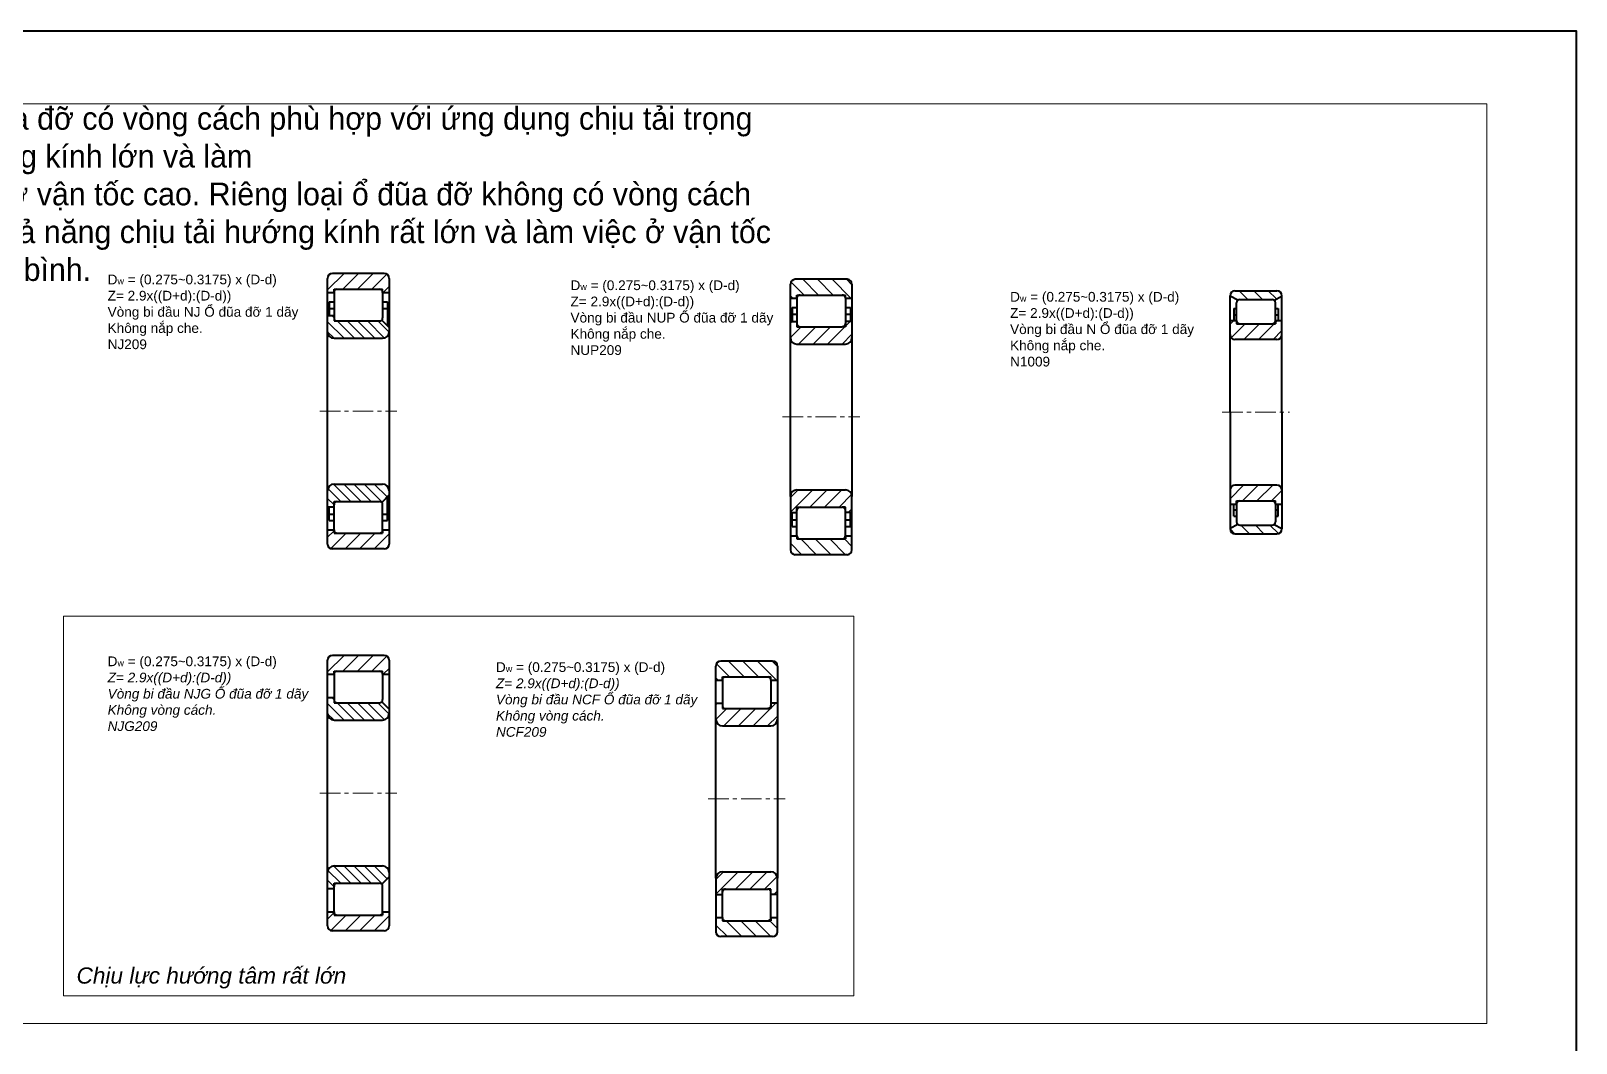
# Model space of a CAD drawing. Header units: millimetres. Extents: x -11382 to 23553, y -372 to 10786.
# Drawn here: x 6836.1 to 7313.2, y 4167.6 to 4480 of the extents above; entities that cross this region are included whole.
import ezdxf

# ---------------------------------------------------------------- set-up
doc = ezdxf.new("R2010")
doc.units = ezdxf.units.MM
doc.header["$LTSCALE"] = 0.2
doc.linetypes.add('CENTER', pattern=[50.8, 31.75, -6.35, 6.35, -6.35])
for name, color, linetype, lineweight in [('đường bao thấy', 7, 'Continuous', 40), ('đường mặt cắt', 160, 'Continuous', 15), ('đường nét tâm', 137, 'CENTER', 15)]:
    doc.layers.add(name, color=color, linetype=linetype, lineweight=lineweight)
doc.styles.add('nhat3', font='arial.ttf', dxfattribs={"height": 3})
doc.styles.add('nhat3.5', font='arial.ttf', dxfattribs={"height": 3.5})

msp = doc.modelspace()

# ---------------------------------------------------------------- hatches: boundary and pattern name
at = {"layer": 'đường mặt cắt'}
h = msp.add_hatch(dxfattribs=at)
h.set_pattern_fill('ANSI31', color=256, style=0)
h.set_pattern_definition([(45, (3079.4103, -503.4407), (-2.245064, 2.245064), [])])
h.paths.add_polyline_path([(6944.746, 4400.303), (6944.746, 4399.303), (6946.746, 4399.303), (6946.746, 4403.653, 0.4142136), (6945.246, 4405.153), (6929.246, 4405.153, 0.4142136), (6927.746, 4403.653), (6927.746, 4399.303), (6929.746, 4399.303), (6929.746, 4400.303)])
h.paths.add_polyline_path([(6929.746, 4325.003), (6929.746, 4326.003), (6927.746, 4326.003), (6927.746, 4321.653, 0.4142136), (6929.246, 4320.153), (6945.246, 4320.153, 0.4142136), (6946.746, 4321.653), (6946.746, 4326.003), (6944.746, 4326.003), (6944.746, 4325.003)])
h = msp.add_hatch(dxfattribs=at)
h.set_pattern_fill('ANSI31', color=256, angle=90, style=0)
h.set_pattern_definition([(135, (3222.3216, -643.8787), (-2.245064, -2.245064), [])])
h.paths.add_polyline_path([(7072.157, 4403.366, 0.4142136), (7070.657, 4401.866), (7070.657, 4397.516), (7072.657, 4397.516), (7072.657, 4398.516), (7087.657, 4398.516), (7087.657, 4397.516), (7089.657, 4397.516), (7089.657, 4401.866, 0.4142136), (7088.157, 4403.366)])
h.paths.add_polyline_path([(7072.657, 4323.216), (7072.657, 4324.216), (7070.657, 4324.216), (7070.657, 4319.866, 0.4142136), (7072.157, 4318.366), (7088.157, 4318.366, 0.4142136), (7089.657, 4319.866), (7089.657, 4324.216), (7087.657, 4324.216), (7087.657, 4323.216)])
h = msp.add_hatch(dxfattribs=at)
h.set_pattern_fill('ANSI31', color=256, angle=90, style=0)
h.set_pattern_definition([(135, (3241.4353, -644.1012), (-2.245064, -2.245064), [])])
h.paths.add_polyline_path([(7209.385, 4327.455, -0.1647884), (7208.777, 4327.661), (7206.385, 4326.405), (7206.385, 4326.305, 0.4142136), (7207.885, 4324.805), (7220.885, 4324.805, 0.4142136), (7222.385, 4326.305), (7222.385, 4326.405), (7219.993, 4327.661, -0.1647884), (7219.385, 4327.455)])
h.paths.add_polyline_path([(7207.885, 4399.805, 0.4142136), (7206.385, 4398.305), (7206.385, 4398.205), (7208.777, 4396.949, -0.1647884), (7209.385, 4397.155), (7219.385, 4397.155, -0.1647884), (7219.993, 4396.949), (7222.385, 4398.205), (7222.385, 4398.305, 0.4142136), (7220.885, 4399.805)])
h = msp.add_hatch(dxfattribs=at)
h.set_pattern_fill('ANSI31', color=256, scale=0.7, angle=90, style=0)
h.set_pattern_definition([(135, (-7.729, -1146.0187), (-1.5715448, -1.5715448), [])])
h.paths.add_polyline_path([(6930.746, 4390.503), (6929.746, 4390.503), (6929.746, 4392.153), (6927.746, 4392.153), (6927.746, 4387.153, 0.4142136), (6929.746, 4385.153), (6944.746, 4385.153, 0.4142136), (6946.746, 4387.153), (6946.746, 4388.503), (6944.453, 4390.795, -0.1989124), (6943.746, 4390.503)])
h = msp.add_hatch(dxfattribs=at)
h.set_pattern_fill('ANSI31', color=256, style=0)
h.set_pattern_definition([(45, (3222.3216, -643.8787), (-2.245064, 2.245064), [])])
h.paths.add_polyline_path([(7073.657, 4388.716), (7072.657, 4388.716), (7072.657, 4390.366), (7070.657, 4390.366), (7070.657, 4383.366), (7089.657, 4383.366), (7089.657, 4390.366), (7087.657, 4390.366), (7087.657, 4388.716), (7086.657, 4388.716)])
h.paths.add_polyline_path([(7086.657, 4333.016), (7087.657, 4333.016), (7087.657, 4331.366), (7089.657, 4331.366), (7089.657, 4338.366), (7070.657, 4338.366), (7070.657, 4331.366), (7072.657, 4331.366), (7072.657, 4333.016), (7073.657, 4333.016)])
h = msp.add_hatch(dxfattribs=at)
h.set_pattern_fill('ANSI31', color=256, style=0)
h.set_pattern_definition([(45, (3241.4353, -644.1012), (-2.245064, 2.245064), [])])
h.paths.add_polyline_path([(7220.885, 4384.805, 0.4142136), (7222.385, 4386.305), (7222.385, 4390.655), (7220.385, 4390.655), (7220.385, 4389.655), (7208.385, 4389.655), (7208.385, 4390.655), (7206.385, 4390.655), (7206.385, 4386.305, 0.4142136), (7207.885, 4384.805)])
h.paths.add_polyline_path([(7207.885, 4339.805, 0.4142136), (7206.385, 4338.305), (7206.385, 4333.955), (7208.385, 4333.955), (7208.385, 4334.955), (7220.385, 4334.955), (7220.385, 4333.955), (7222.385, 4333.955), (7222.385, 4338.305, 0.4142136), (7220.885, 4339.805)])
h = msp.add_hatch(dxfattribs=at)
h.set_pattern_fill('ANSI31', color=256, scale=0.7, angle=90, style=0)
h.set_pattern_definition([(135, (3079.4103, -503.4407), (-1.5715448, -1.5715448), [])])
edge = h.paths.add_edge_path()
edge.add_arc((6944.746, 4338.153), 2, 360, 450)
edge.add_line((6944.746, 4340.153), (6927.746, 4340.153))
edge.add_line((6927.746, 4340.153), (6927.746, 4333.153))
edge.add_line((6927.746, 4333.153), (6929.746, 4333.153))
edge.add_line((6929.746, 4333.153), (6929.746, 4334.803))
edge.add_line((6929.746, 4334.803), (6943.746, 4334.803))
edge.add_arc((6943.746, 4333.803), 1, 45, 90, ccw=False)
edge.add_line((6944.453, 4334.51), (6946.746, 4336.803))
edge.add_line((6946.746, 4336.803), (6946.746, 4338.153))
h = msp.add_hatch(dxfattribs=at)
h.set_pattern_fill('ANSI31', color=256, style=0)
h.set_pattern_definition([(45, (3079.4103, -621.3063), (-2.245064, 2.245064), [])])
h.paths.add_polyline_path([(6944.746, 4282.437), (6944.746, 4281.437), (6946.746, 4281.437), (6946.746, 4285.787, 0.4142136), (6945.246, 4287.287), (6929.246, 4287.287, 0.4142136), (6927.746, 4285.787), (6927.746, 4281.437), (6929.746, 4281.437), (6929.746, 4282.437)])
h.paths.add_polyline_path([(6929.746, 4207.137), (6929.746, 4208.137), (6927.746, 4208.137), (6927.746, 4203.787, 0.4142136), (6929.246, 4202.287), (6945.246, 4202.287, 0.4142136), (6946.746, 4203.787), (6946.746, 4208.137), (6944.746, 4208.137), (6944.746, 4207.137)])
h = msp.add_hatch(dxfattribs=at)
h.set_pattern_fill('ANSI31', color=256, angle=90, style=0)
h.set_pattern_definition([(135, (3199.3046, -761.7443), (-2.245064, -2.245064), [])])
h.paths.add_polyline_path([(7049.14, 4285.5, 0.4142136), (7047.64, 4284), (7047.64, 4279.65), (7049.64, 4279.65), (7049.64, 4280.65), (7064.64, 4280.65), (7064.64, 4279.65), (7066.64, 4279.65), (7066.64, 4284, 0.4142136), (7065.14, 4285.5)])
h.paths.add_polyline_path([(7049.64, 4205.35), (7049.64, 4206.35), (7047.64, 4206.35), (7047.64, 4202, 0.4142136), (7049.14, 4200.5), (7065.14, 4200.5, 0.4142136), (7066.64, 4202), (7066.64, 4206.35), (7064.64, 4206.35), (7064.64, 4205.35)])
h = msp.add_hatch(dxfattribs=at)
h.set_pattern_fill('ANSI31', color=256, scale=0.7, angle=90, style=0)
h.set_pattern_definition([(135, (-7.729, -1263.8843), (-1.5715448, -1.5715448), [])])
h.paths.add_polyline_path([(6930.746, 4272.637), (6929.746, 4272.637), (6929.746, 4274.287), (6927.746, 4274.287), (6927.746, 4269.287, 0.4142136), (6929.746, 4267.287), (6944.746, 4267.287, 0.4142136), (6946.746, 4269.287), (6946.746, 4270.637), (6944.453, 4272.93, -0.1989124), (6943.746, 4272.637)])
h = msp.add_hatch(dxfattribs=at)
h.set_pattern_fill('ANSI31', color=256, style=0)
h.set_pattern_definition([(45, (3199.3046, -761.7443), (-2.245064, 2.245064), [])])
h.paths.add_polyline_path([(7050.64, 4270.85), (7049.64, 4270.85), (7049.64, 4272.5), (7047.64, 4272.5), (7047.64, 4265.5), (7066.64, 4265.5), (7066.64, 4272.5), (7064.64, 4272.5), (7064.64, 4270.85), (7063.64, 4270.85)])
h.paths.add_polyline_path([(7063.64, 4215.15), (7064.64, 4215.15), (7064.64, 4213.5), (7066.64, 4213.5), (7066.64, 4220.5), (7047.64, 4220.5), (7047.64, 4213.5), (7049.64, 4213.5), (7049.64, 4215.15), (7050.64, 4215.15)])
h = msp.add_hatch(dxfattribs=at)
h.set_pattern_fill('ANSI31', color=256, scale=0.7, angle=90, style=0)
h.set_pattern_definition([(135, (3079.4103, -621.3063), (-1.5715448, -1.5715448), [])])
edge = h.paths.add_edge_path()
edge.add_arc((6944.746, 4220.287), 2, 360, 450)
edge.add_line((6944.746, 4222.287), (6927.746, 4222.287))
edge.add_line((6927.746, 4222.287), (6927.746, 4215.287))
edge.add_line((6927.746, 4215.287), (6929.746, 4215.287))
edge.add_line((6929.746, 4215.287), (6929.746, 4216.937))
edge.add_line((6929.746, 4216.937), (6943.746, 4216.937))
edge.add_arc((6943.746, 4215.937), 1, 45, 90, ccw=False)
edge.add_line((6944.453, 4216.644), (6946.746, 4218.937))
edge.add_line((6946.746, 4218.937), (6946.746, 4220.287))

# ---------------------------------------------------------------- linework, layer by layer
at = {"layer": 'đường bao thấy'}
for p, q in [((6927.746, 4321.653), (6927.746, 4403.653)), ((6945.246, 4405.153), (6929.246, 4405.153)), ((6946.746, 4403.653), (6946.746, 4321.653)), ((6927.746, 4399.303), (6929.746, 4399.303)), ((6929.746, 4400.303), (6944.746, 4400.303)), ((6929.746, 4399.303), (6929.746, 4400.303)), ((6929.746, 4399.303), (6929.746, 4399.303)), ((6929.746, 4399.303), (6929.746, 4391.503)), ((6944.746, 4399.303), (6944.746, 4400.303)), ((6944.746, 4399.303), (6944.746, 4399.303)), ((6944.746, 4399.303), (6946.746, 4399.303)), ((6944.746, 4399.303), (6944.746, 4391.503)), ((7070.657, 4336.366), (7070.657, 4401.866)), ((7088.157, 4403.366), (7072.157, 4403.366)), ((7089.657, 4401.866), (7089.657, 4336.366)), ((7207.885, 4399.805), (7220.885, 4399.805)), ((6928.246, 4396.403), (6929.746, 4396.403)), ((6928.246, 4396.403), (6928.246, 4394.403)), ((6928.246, 4394.403), (6929.746, 4394.403)), ((6928.246, 4394.403), (6928.246, 4392.153)), ((6944.746, 4396.403), (6946.246, 4396.403)), ((6944.746, 4394.403), (6946.246, 4394.403)), ((6946.246, 4396.403), (6946.246, 4394.403)), ((6946.246, 4394.403), (6946.246, 4389.003)), ((7070.657, 4397.516), (7072.657, 4397.516)), ((7071.157, 4394.616), (7072.657, 4394.616)), ((7071.157, 4394.616), (7071.157, 4390.366)), ((7072.657, 4398.516), (7087.657, 4398.516)), ((7072.657, 4397.516), (7072.657, 4398.516)), ((7072.657, 4397.516), (7072.657, 4397.516)), ((7072.657, 4397.516), (7072.657, 4389.716)), ((7087.657, 4397.516), (7087.657, 4398.516)), ((7087.657, 4397.516), (7087.657, 4397.516)), ((7087.657, 4397.516), (7089.657, 4397.516)), ((7087.657, 4397.516), (7087.657, 4389.716)), ((7087.657, 4394.616), (7089.157, 4394.616)), ((7089.157, 4394.616), (7089.157, 4390.366)), ((7206.385, 4362.305), (7206.385, 4398.305)), ((7208.777, 4396.949), (7206.385, 4398.205)), ((7207.545, 4394.405), (7208.385, 4394.405)), ((7207.545, 4394.405), (7207.545, 4390.655)), ((7208.385, 4390.655), (7208.385, 4396.155)), ((7209.385, 4397.155), (7219.385, 4397.155)), ((7219.993, 4396.949), (7222.385, 4398.205)), ((7220.385, 4390.655), (7220.385, 4396.155)), ((7220.385, 4394.405), (7221.225, 4394.405)), ((7221.225, 4394.405), (7221.225, 4390.655)), ((7222.385, 4362.305), (7222.385, 4398.305)), ((6927.746, 4392.153), (6929.746, 4392.153)), ((6929.746, 4392.153), (6929.746, 4390.503)), ((6929.746, 4390.503), (6930.746, 4390.503)), ((6930.746, 4390.503), (6943.746, 4390.503)), ((6946.746, 4388.503), (6944.453, 4390.795)), ((7070.657, 4390.366), (7072.657, 4390.366)), ((7071.157, 4392.616), (7072.657, 4392.616)), ((7072.657, 4390.366), (7072.657, 4388.716)), ((7087.657, 4392.616), (7089.157, 4392.616)), ((7089.657, 4390.366), (7087.657, 4390.366)), ((7087.657, 4390.366), (7087.657, 4388.716)), ((7206.385, 4390.655), (7208.385, 4390.655)), ((7207.545, 4392.405), (7208.385, 4392.405)), ((7208.385, 4390.655), (7208.385, 4390.655)), ((7208.385, 4390.655), (7208.385, 4389.655)), ((7208.385, 4389.655), (7220.385, 4389.655)), ((7220.385, 4392.405), (7221.225, 4392.405)), ((7220.385, 4390.655), (7220.385, 4390.655)), ((7220.385, 4390.655), (7222.385, 4390.655)), ((7220.385, 4390.655), (7220.385, 4389.655)), ((6929.746, 4385.153), (6944.746, 4385.153)), ((7072.657, 4388.716), (7073.657, 4388.716)), ((7073.657, 4388.716), (7086.657, 4388.716)), ((7087.657, 4388.716), (7086.657, 4388.716)), ((7220.885, 4384.805), (7207.885, 4384.805)), ((7072.657, 4383.366), (7087.657, 4383.366)), ((7206.385, 4362.305), (7206.385, 4326.305)), ((7222.385, 4362.305), (7222.385, 4326.305)), ((6929.603, 4340.153), (6944.746, 4340.153)), ((6946.746, 4336.803), (6944.453, 4334.51)), ((7072.657, 4338.366), (7087.657, 4338.366)), ((7220.885, 4339.805), (7207.885, 4339.805)), ((6927.746, 4333.153), (6929.746, 4333.153)), ((6928.246, 4330.903), (6928.246, 4333.153)), ((6929.746, 4333.153), (6929.746, 4334.803)), ((6929.746, 4334.803), (6930.746, 4334.803)), ((6929.746, 4326.003), (6929.746, 4333.803)), ((6930.746, 4334.803), (6943.746, 4334.803)), ((6944.746, 4326.003), (6944.746, 4333.803)), ((6946.246, 4330.903), (6946.246, 4336.303)), ((7070.657, 4336.366), (7070.657, 4319.866)), ((7072.657, 4331.366), (7072.657, 4333.016)), ((7072.657, 4333.016), (7073.657, 4333.016)), ((7072.657, 4324.216), (7072.657, 4332.016)), ((7073.657, 4333.016), (7086.657, 4333.016)), ((7087.657, 4333.016), (7086.657, 4333.016)), ((7087.657, 4331.366), (7087.657, 4333.016)), ((7087.657, 4324.216), (7087.657, 4332.016)), ((7089.657, 4319.866), (7089.657, 4336.366)), ((7206.385, 4333.955), (7208.385, 4333.955)), ((7207.545, 4330.205), (7207.545, 4333.955)), ((7207.545, 4332.205), (7208.385, 4332.205)), ((7208.385, 4334.955), (7220.385, 4334.955)), ((7208.385, 4333.955), (7208.385, 4334.955)), ((7208.385, 4333.955), (7208.385, 4333.955)), ((7208.385, 4333.955), (7208.385, 4328.455)), ((7220.385, 4333.955), (7220.385, 4334.955)), ((7220.385, 4333.955), (7220.385, 4333.955)), ((7220.385, 4333.955), (7222.385, 4333.955)), ((7220.385, 4333.955), (7220.385, 4328.455)), ((7220.385, 4332.205), (7221.225, 4332.205)), ((7221.225, 4330.205), (7221.225, 4333.955)), ((6928.246, 4330.903), (6929.746, 4330.903)), ((6928.246, 4328.903), (6928.246, 4330.903)), ((6928.246, 4328.903), (6929.746, 4328.903)), ((6944.746, 4330.903), (6946.246, 4330.903)), ((6944.746, 4328.903), (6946.246, 4328.903)), ((6946.246, 4328.903), (6946.246, 4330.903)), ((7070.657, 4331.366), (7072.657, 4331.366)), ((7071.157, 4327.116), (7071.157, 4331.366)), ((7071.157, 4329.116), (7072.657, 4329.116)), ((7089.657, 4331.366), (7087.657, 4331.366)), ((7087.657, 4329.116), (7089.157, 4329.116)), ((7089.157, 4327.116), (7089.157, 4331.366)), ((7208.777, 4327.661), (7206.385, 4326.405)), ((7207.545, 4330.205), (7208.385, 4330.205)), ((7209.385, 4327.455), (7219.385, 4327.455)), ((7219.993, 4327.661), (7222.385, 4326.405)), ((7220.385, 4330.205), (7221.225, 4330.205)), ((6927.746, 4326.003), (6929.746, 4326.003)), ((6929.746, 4326.003), (6929.746, 4326.003)), ((6929.746, 4326.003), (6929.746, 4325.003)), ((6929.746, 4325.003), (6944.746, 4325.003)), ((6944.746, 4326.003), (6944.746, 4326.003)), ((6944.746, 4326.003), (6946.746, 4326.003)), ((6944.746, 4326.003), (6944.746, 4325.003)), ((7070.657, 4324.216), (7072.657, 4324.216)), ((7071.157, 4327.116), (7072.657, 4327.116)), ((7072.657, 4324.216), (7072.657, 4324.216)), ((7072.657, 4324.216), (7072.657, 4323.216)), ((7072.657, 4323.216), (7087.657, 4323.216)), ((7087.657, 4327.116), (7089.157, 4327.116)), ((7087.657, 4324.216), (7087.657, 4324.216)), ((7087.657, 4324.216), (7089.657, 4324.216)), ((7087.657, 4324.216), (7087.657, 4323.216)), ((7207.885, 4324.805), (7220.885, 4324.805)), ((6945.246, 4320.153), (6929.246, 4320.153)), ((7088.157, 4318.366), (7072.157, 4318.366)), ((6927.746, 4203.787), (6927.746, 4285.787)), ((6945.246, 4287.287), (6929.246, 4287.287)), ((6946.746, 4285.787), (6946.746, 4203.787)), ((7065.14, 4285.5), (7049.14, 4285.5)), ((6927.746, 4281.437), (6929.746, 4281.437)), ((6929.746, 4282.437), (6944.746, 4282.437)), ((6929.746, 4281.437), (6929.746, 4282.437)), ((6929.746, 4281.437), (6929.746, 4281.437)), ((6929.746, 4281.437), (6929.746, 4273.637)), ((6944.746, 4281.437), (6944.746, 4282.437)), ((6944.746, 4281.437), (6944.746, 4281.437)), ((6944.746, 4281.437), (6946.746, 4281.437)), ((6944.746, 4281.437), (6944.746, 4273.637)), ((7047.64, 4218.5), (7047.64, 4284)), ((7047.64, 4279.65), (7049.64, 4279.65)), ((7049.64, 4280.65), (7064.64, 4280.65)), ((7049.64, 4279.65), (7049.64, 4280.65)), ((7049.64, 4279.65), (7049.64, 4279.65)), ((7049.64, 4279.65), (7049.64, 4271.85)), ((7064.64, 4279.65), (7064.64, 4280.65)), ((7064.64, 4279.65), (7064.64, 4279.65)), ((7064.64, 4279.65), (7066.64, 4279.65)), ((7064.64, 4279.65), (7064.64, 4271.85)), ((7066.64, 4284), (7066.64, 4218.5)), ((6927.746, 4274.287), (6929.746, 4274.287)), ((6929.746, 4274.287), (6929.746, 4272.637)), ((6929.746, 4272.637), (6930.746, 4272.637)), ((6930.746, 4272.637), (6943.746, 4272.637)), ((6946.746, 4270.637), (6944.453, 4272.93)), ((7047.64, 4272.5), (7049.64, 4272.5)), ((7049.64, 4272.5), (7049.64, 4270.85)), ((7049.64, 4270.85), (7050.64, 4270.85)), ((7050.64, 4270.85), (7063.64, 4270.85)), ((7064.64, 4270.85), (7063.64, 4270.85)), ((7066.64, 4272.5), (7064.64, 4272.5)), ((7064.64, 4272.5), (7064.64, 4270.85)), ((6929.746, 4267.287), (6944.746, 4267.287)), ((7049.64, 4265.5), (7064.64, 4265.5)), ((6929.603, 4222.287), (6944.746, 4222.287)), ((6946.746, 4218.937), (6944.453, 4216.644)), ((7047.64, 4218.5), (7047.64, 4202)), ((7049.64, 4220.5), (7064.64, 4220.5)), ((7066.64, 4202), (7066.64, 4218.5)), ((6927.746, 4215.287), (6929.746, 4215.287)), ((6929.746, 4215.287), (6929.746, 4216.937)), ((6929.746, 4216.937), (6930.746, 4216.937)), ((6929.746, 4208.137), (6929.746, 4215.937)), ((6930.746, 4216.937), (6943.746, 4216.937)), ((6944.746, 4208.137), (6944.746, 4215.937)), ((7047.64, 4213.5), (7049.64, 4213.5)), ((7049.64, 4213.5), (7049.64, 4215.15)), ((7049.64, 4215.15), (7050.64, 4215.15)), ((7049.64, 4206.35), (7049.64, 4214.15)), ((7050.64, 4215.15), (7063.64, 4215.15)), ((7064.64, 4215.15), (7063.64, 4215.15)), ((7064.64, 4213.5), (7064.64, 4215.15)), ((7064.64, 4206.35), (7064.64, 4214.15)), ((7066.64, 4213.5), (7064.64, 4213.5)), ((6927.746, 4208.137), (6929.746, 4208.137)), ((6929.746, 4208.137), (6929.746, 4208.137)), ((6929.746, 4208.137), (6929.746, 4207.137)), ((6944.746, 4208.137), (6944.746, 4208.137)), ((6944.746, 4208.137), (6946.746, 4208.137)), ((6944.746, 4208.137), (6944.746, 4207.137)), ((6929.746, 4207.137), (6944.746, 4207.137)), ((7047.64, 4206.35), (7049.64, 4206.35)), ((7049.64, 4206.35), (7049.64, 4206.35)), ((7049.64, 4206.35), (7049.64, 4205.35)), ((7049.64, 4205.35), (7064.64, 4205.35)), ((7064.64, 4206.35), (7064.64, 4206.35)), ((7064.64, 4206.35), (7066.64, 4206.35)), ((7064.64, 4206.35), (7064.64, 4205.35)), ((6945.246, 4202.287), (6929.246, 4202.287)), ((7065.14, 4200.5), (7049.14, 4200.5))]:
    msp.add_line(p, q, dxfattribs=at)
msp.add_lwpolyline([(5446.106, 4480.038), (7313.234, 4480.038), (7313.234, 3059.372), (5446.106, 3059.372)], close=True, dxfattribs=at)
for centre, radius, start, end in [((6929.246, 4403.653), 1.5, 90, 180), ((6945.246, 4403.653), 1.5, 0, 90), ((6930.746, 4399.303), 1, 90, 180), ((6943.746, 4399.303), 1, 360, 90), ((7072.157, 4401.866), 1.5, 90, 180), ((7088.157, 4401.866), 1.5, 0, 90), ((7207.885, 4398.305), 1.5, 90, 180), ((7220.885, 4398.305), 1.5, 0, 90), ((7073.657, 4397.516), 1, 90, 180), ((7086.657, 4397.516), 1, 360, 90), ((7209.385, 4396.155), 1, 90, 180), ((7219.385, 4396.155), 1, 0, 90), ((6930.746, 4391.503), 1, 180, 270), ((6943.746, 4391.503), 1, 270, 0), ((7073.657, 4389.716), 1, 180, 270), ((7086.657, 4389.716), 1, 270, 0), ((7209.385, 4390.655), 1, 180, 270), ((7219.385, 4390.655), 1, 270, 0), ((6929.746, 4387.153), 2, 180, 270), ((6944.746, 4387.153), 2, 270, 0), ((7072.657, 4385.366), 2, 180, 270), ((7087.657, 4385.366), 2, 270, 0), ((7207.885, 4386.305), 1.5, 180, 270), ((7220.885, 4386.305), 1.5, 270, 0), ((6929.746, 4338.153), 2, 90, 180), ((6944.746, 4338.153), 2, 0, 90), ((7072.657, 4336.366), 2, 90, 180), ((7087.657, 4336.366), 2, 0, 90), ((7207.885, 4338.305), 1.5, 90, 180), ((7220.885, 4338.305), 1.5, 0, 90), ((6930.746, 4333.803), 1, 90, 180), ((6943.746, 4333.803), 1, 0, 90), ((7073.657, 4332.016), 1, 90, 180), ((7086.657, 4332.016), 1, 0, 90), ((7209.385, 4333.955), 1, 90, 180), ((7219.385, 4333.955), 1, 360, 90), ((7209.385, 4328.455), 1, 180, 270), ((7219.385, 4328.455), 1, 270, 0), ((6930.746, 4326.003), 1, 180, 270), ((6943.746, 4326.003), 1, 270, 0), ((7073.657, 4324.216), 1, 180, 270), ((7086.657, 4324.216), 1, 270, 0), ((7207.885, 4326.305), 1.5, 180, 270), ((7220.885, 4326.305), 1.5, 270, 0), ((6929.246, 4321.653), 1.5, 180, 270), ((6945.246, 4321.653), 1.5, 270, 0), ((7072.157, 4319.866), 1.5, 180, 270), ((7088.157, 4319.866), 1.5, 270, 0), ((6929.246, 4285.787), 1.5, 90, 180), ((6945.246, 4285.787), 1.5, 0, 90), ((7049.14, 4284), 1.5, 90, 180), ((7065.14, 4284), 1.5, 0, 90), ((6930.746, 4281.437), 1, 90, 180), ((6943.746, 4281.437), 1, 360, 90), ((7050.64, 4279.65), 1, 90, 180), ((7063.64, 4279.65), 1, 360, 90), ((6930.746, 4273.637), 1, 180, 270), ((6943.746, 4273.637), 1, 270, 0), ((7050.64, 4271.85), 1, 180, 270), ((7063.64, 4271.85), 1, 270, 0), ((6929.746, 4269.287), 2, 180, 270), ((6944.746, 4269.287), 2, 270, 0), ((7049.64, 4267.5), 2, 180, 270), ((7064.64, 4267.5), 2, 270, 0), ((6929.746, 4220.287), 2, 90, 180), ((6944.746, 4220.287), 2, 0, 90), ((7049.64, 4218.5), 2, 90, 180), ((7064.64, 4218.5), 2, 0, 90), ((6930.746, 4215.937), 1, 90, 180), ((6943.746, 4215.937), 1, 0, 90), ((7050.64, 4214.15), 1, 90, 180), ((7063.64, 4214.15), 1, 0, 90), ((6930.746, 4208.137), 1, 180, 270), ((6943.746, 4208.137), 1, 270, 0), ((6929.246, 4203.787), 1.5, 180, 270), ((6945.246, 4203.787), 1.5, 270, 0), ((7050.64, 4206.35), 1, 180, 270), ((7063.64, 4206.35), 1, 270, 0), ((7049.14, 4202), 1.5, 180, 270), ((7065.14, 4202), 1.5, 270, 0)]:
    msp.add_arc(centre, radius, start, end, dxfattribs=at)
at = {"layer": 'đường mặt cắt', "ltscale": 0.5}
for points in [[(6722.244, 4457.512), (7285.646, 4457.512), (7285.646, 4173.698), (6722.244, 4173.698)], [(6846.257, 4299.403), (7090.26, 4299.403), (7090.26, 4182.226), (6846.257, 4182.226)]]:
    msp.add_lwpolyline(points, close=True, dxfattribs=at)
at = {"layer": 'đường nét tâm'}
for p, q in [((6925.346, 4362.653), (6949.146, 4362.653)), ((7068.257, 4360.866), (7092.057, 4360.866)), ((7203.985, 4362.305), (7224.785, 4362.305)), ((6925.346, 4244.787), (6949.146, 4244.787)), ((7045.24, 4243), (7069.04, 4243))]:
    msp.add_line(p, q, dxfattribs=at)

# ---------------------------------------------------------------- texts
at = {"layer": 'đường bao thấy', "char_height": 3, "attachment_point": 1, "style": 'nhat3'}
for s, insert, width in [('D{\\H0.6667x;w} = (0.275{\\fAndalus|b0|i0|c0|p18;~}0.3175) x (D-d)\\PZ= 2.9x((D+d):(D-d))\\PVòng bi đầu NJ Ổ đũa đỡ 1 dãy\\PKhông nắp che.\\PNJ209', (6859.843, 4404.816), 59.17156), ('D{\\H0.6667x;w} = (0.275{\\fAndalus|b0|i0|c0|p18;~}0.3175) x (D-d)\\PZ= 2.9x((D+d):(D-d))\\PVòng bi đầu NUP Ổ đũa đỡ 1 dãy\\PKhông nắp che.\\PNUP209', (7002.754, 4403.03), 61.4978), ('D{\\H0.6667x;w} = (0.275{\\fAndalus|b0|i0|c0|p18;~}0.3175) x (D-d)\\PZ= 2.9x((D+d):(D-d))\\PVòng bi đầu N Ổ đũa đỡ 1 dãy\\PKhông nắp che.\\PN1009', (7138.482, 4399.469), 59.17156), ('D{\\H0.6667x;w} = (0.275{\\fAndalus|b0|i0|c0|p18;~}0.3175) x (D-d)\\P{\\fArial|b0|i1|c0|p34;Z= 2.9x((D+d):(D-d))\\PVòng bi đầu NJG Ổ đũa đỡ 1 dãy\\PKhông vòng cách.\\PNJG209}', (6859.843, 4286.951), 59.17156), ('D{\\H0.6667x;w} = (0.275{\\fAndalus|b0|i0|c0|p18;~}0.3175) x (D-d)\\P{\\fArial|b0|i1|c0|p34;Z= 2.9x((D+d):(D-d))\\PVòng bi đầu NCF Ổ đũa đỡ 1 dãy Không vòng cách.\\PNCF209}', (6979.737, 4285.164), 64.00836)]:
    msp.add_mtext(s, dxfattribs=dict(at, insert=insert, width=width))
at = {"layer": 'đường mặt cắt', "insert": (6809.977, 4456.542), "char_height": 7, "width": 256.48278, "attachment_point": 1, "style": 'nhat3.5'}
msp.add_mtext('{\\fVni 11 Springtime2|b0|i0|c2|p66;\\C3;OÅ ñuõa ñôõ coù voøng caùch phuø hôïp vôùi öùng duïng chòu taûi troïng höôùng kính lôùn vaø laøm\\Pvieäc ôû vaän toác cao. Rieâng loaïi oå ñuõa ñôõ khoâng coù voøng caùch coù khaû naêng chòu taûi höôùng kính raát lôùn vaø laøm vieäc ôû vaän toác trung bình.}', dxfattribs=at)
at = {"layer": 'đường mặt cắt', "ltscale": 0.5, "insert": (6850.233, 4190.967), "char_height": 5, "width": 87.73659, "attachment_point": 1, "style": 'nhat3.5'}
msp.add_mtext('{\\fArial|b0|i1|c0|p34;\\C4;Chịu lực hướng tâm rất lớn}', dxfattribs=at)

doc.saveas('drawing.dxf')
